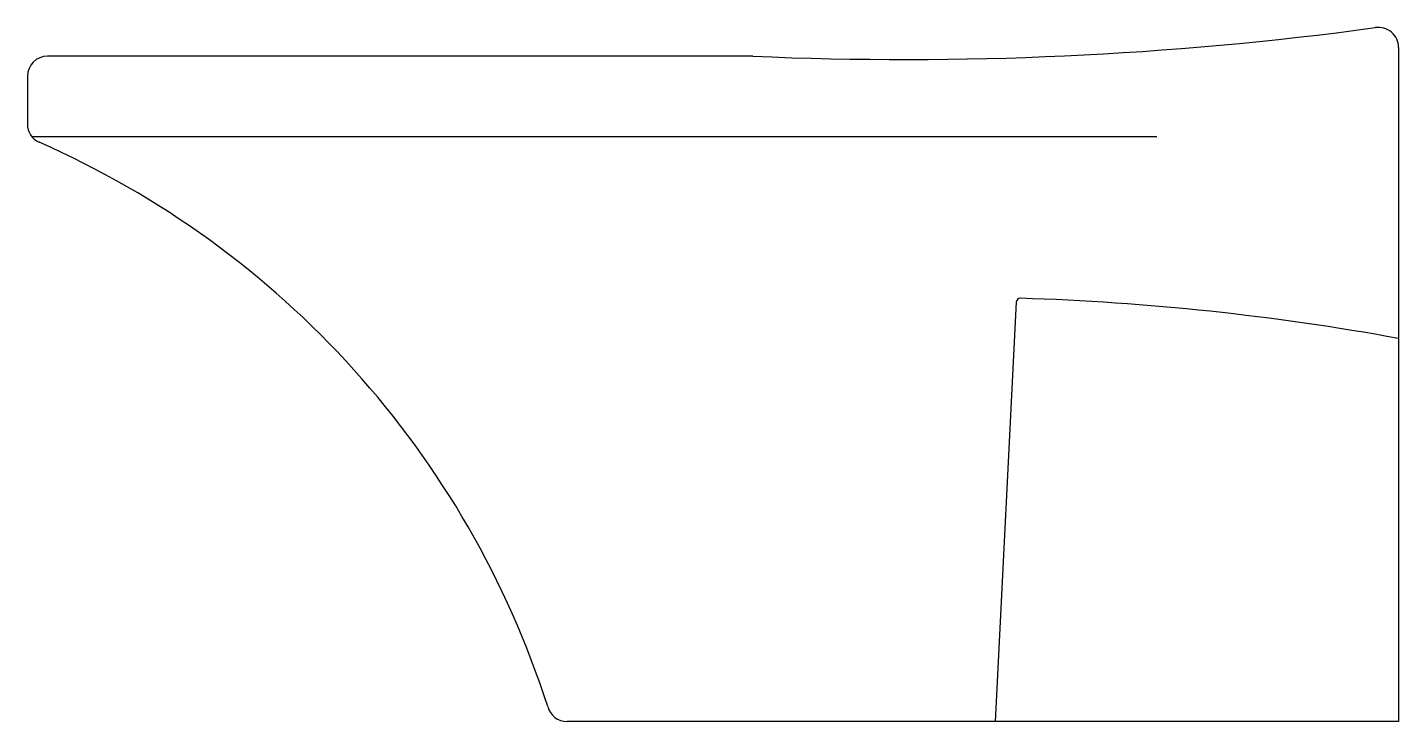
# Model space of a CAD drawing. Header units: millimetres. Extents: x -2914.937 to -2914.597, y 2974.248 to 2974.42.
import ezdxf

# ---------------------------------------------------------------- set-up
doc = ezdxf.new("R2010")
doc.units = ezdxf.units.MM
doc.header["$LTSCALE"] = 10
doc.layers.add('banheiro_louças', color=2, linetype='Continuous')

msp = doc.modelspace()

# ---------------------------------------------------------------- linework, layer by layer
at = {"layer": 'banheiro_louças'}
for p, q in [((-2914.596608147829, 2974.415341190156), (-2914.596608147829, 2974.248203634499)), ((-2914.756716166786, 2974.413203634495), (-2914.931539682083, 2974.413203634495)), ((-2914.936539682084, 2974.408203634495), (-2914.936539682084, 2974.396392364448)), ((-2914.656529867967, 2974.393203634495), (-2914.935390915819, 2974.393203634495)), ((-2914.691375053817, 2974.352224388774), (-2914.696608147826, 2974.248203634499)), ((-2914.596608147829, 2974.248203634499), (-2914.802714856888, 2974.248203634499))]:
    msp.add_line(p, q, dxfattribs=at)
for centre, radius, start, end in [((-2914.719136761334, 2975.280033884374), 0.8676444512705309, 267.5176293894581, 277.7332986970545), ((-2914.601608147829, 2974.415341190156), 0.004999999999881766, 0, 98.9348798474112), ((-2914.931539682083, 2974.408203634495), 0.004999999999881766, 90, 180), ((-2914.931539682083, 2974.396392364448), 0.004999999999881766, 180, 244.8172186354215), ((-2915.026115316687, 2974.181748384226), 0.2295576861397606, 17.80624231336327, 66.25149986448022), ((-2914.690376316876, 2974.352174144144), 0.0009999999999763531, 88.20465452580882, 177.1199821201785), ((-2914.710149975374, 2973.721333802582), 0.6321501676403616, 79.65283267257627, 88.20465452580882), ((-2914.802714856888, 2974.253203634499), 0.004999999999881766, 194.5571875586374, 270)]:
    msp.add_arc(centre, radius, start, end, dxfattribs=at)

doc.saveas('drawing.dxf')
